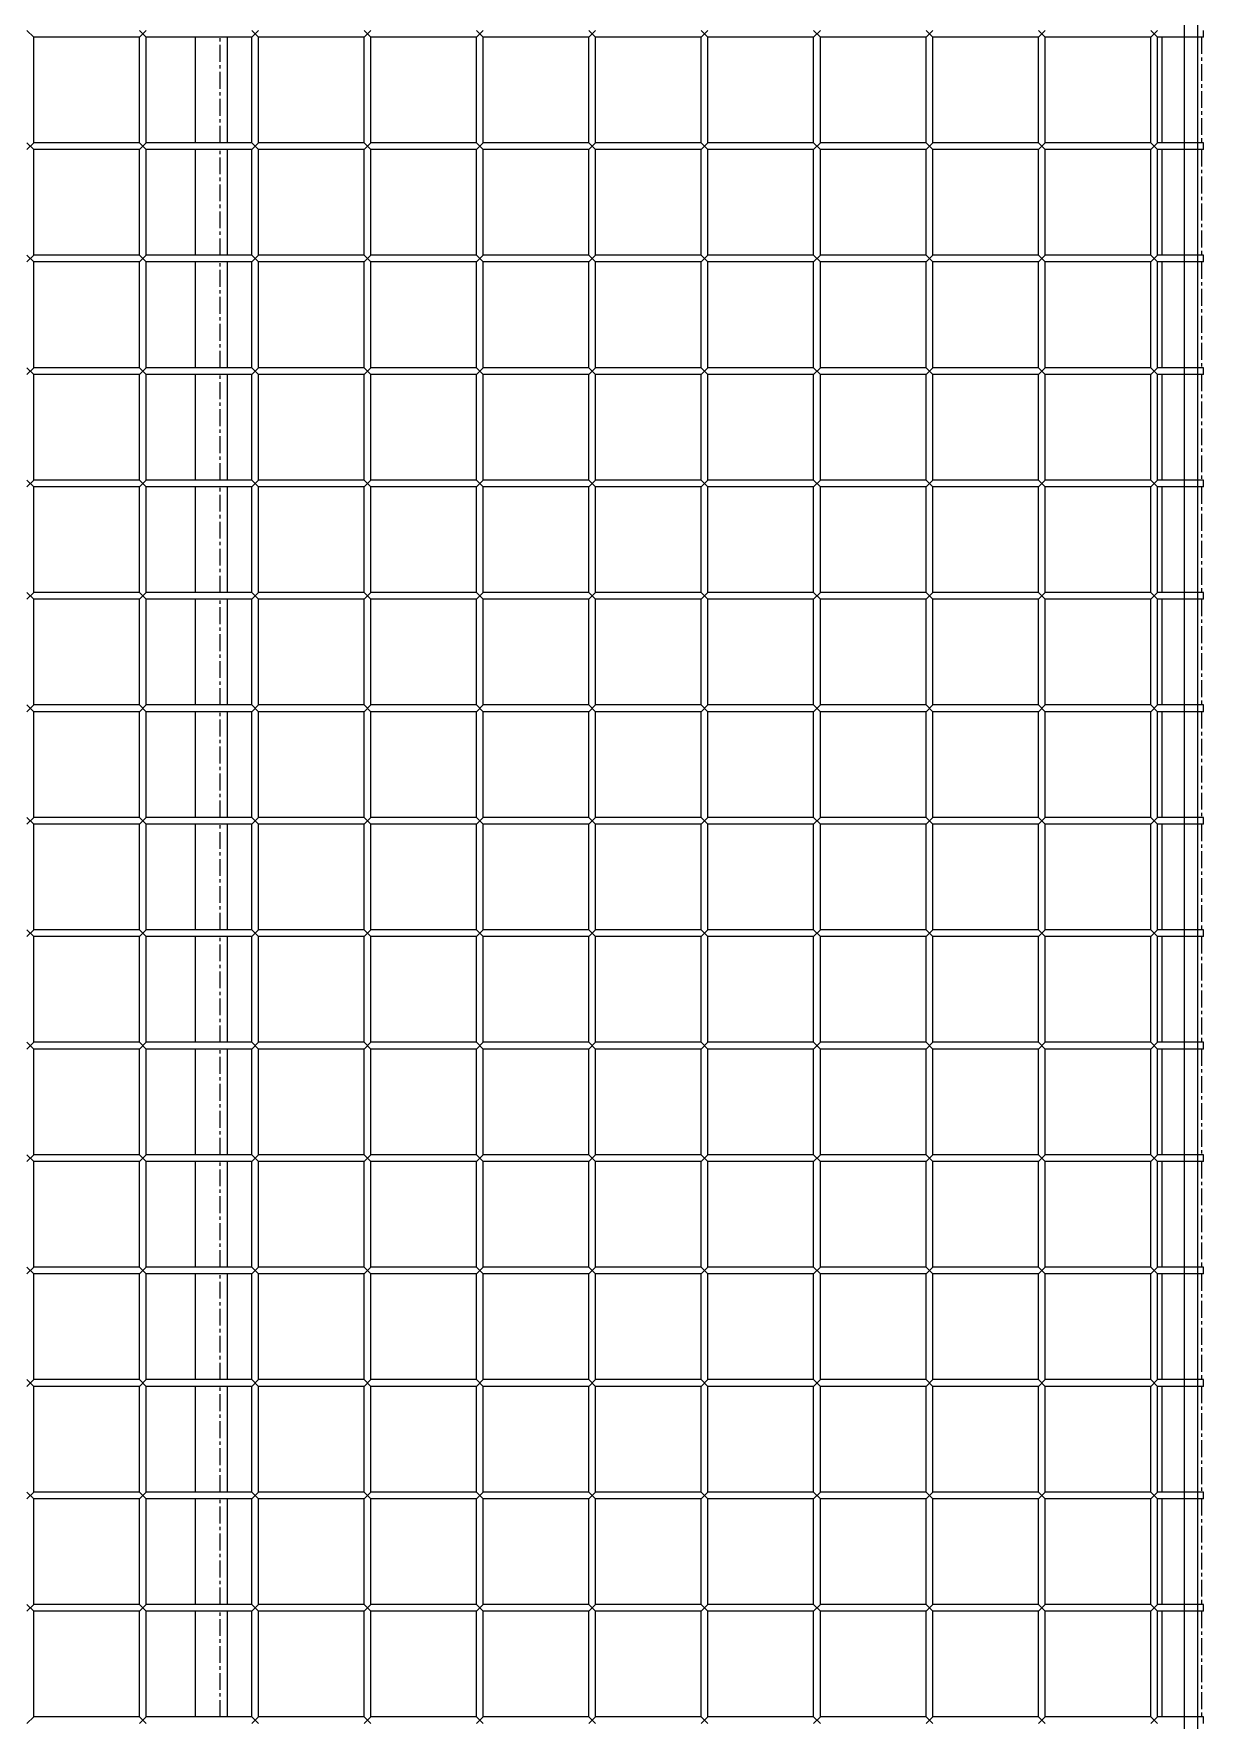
# Model space of a CAD drawing. Header units: millimetres. Extents: x -198529 to 244266, y -64 to 158464.
# Drawn here: x -167732 to -167211, y 94907 to 95657 of the extents above; entities that cross this region are included whole.
import ezdxf

# ---------------------------------------------------------------- set-up
doc = ezdxf.new("R2010")
doc.units = ezdxf.units.MM
doc.linetypes.add('CENTER', pattern=[12, 7.5, -1.5, 1.5, -1.5])
doc.layers.add('0-DCC', color=30, linetype='Continuous')
doc.layers.add('0-DCC-STRUC', color=180, linetype='Continuous')

# ---------------------------------------------------------------- blocks, each defined once
blk = doc.blocks.new('DCC2850x1800(右)')
at = {"color": 0, "linetype": 'Continuous'}
for p, q in [((62969, -73356.48), (62969, -73353.48)), ((62969, -73356.48), (62989.5, -73356.48)), ((62987.5, -73403.48), (62987.5, -73356.48)), ((62992.5, -73356.48), (62989.5, -73353.48)), ((62992.5, -73353.48), (62989.5, -73356.48)), ((62989.5, -73403.48), (62989.5, -73356.48)), ((62992.5, -73403.48), (62992.5, -73356.48)), ((62992.5, -73356.48), (63039.5, -73356.48)), ((63042.5, -73356.48), (63039.5, -73353.48)), ((63042.5, -73353.48), (63039.5, -73356.48)), ((63039.5, -73403.48), (63039.5, -73356.48)), ((63042.5, -73356.48), (63089.5, -73356.48)), ((63042.5, -73403.48), (63042.5, -73356.48)), ((63092.5, -73356.48), (63089.5, -73353.48)), ((63092.5, -73353.48), (63089.5, -73356.48)), ((63089.5, -73403.48), (63089.5, -73356.48)), ((63092.5, -73356.48), (63139.5, -73356.48)), ((63092.5, -73403.48), (63092.5, -73356.48)), ((63142.5, -73356.48), (63139.5, -73353.48)), ((63142.5, -73353.48), (63139.5, -73356.48)), ((63139.5, -73403.48), (63139.5, -73356.48)), ((63142.5, -73356.48), (63189.5, -73356.48)), ((63142.5, -73403.48), (63142.5, -73356.48)), ((63192.5, -73353.48), (63189.5, -73356.48)), ((63192.5, -73356.48), (63189.5, -73353.48)), ((63189.5, -73403.48), (63189.5, -73356.48)), ((63192.5, -73356.48), (63239.5, -73356.48)), ((63192.5, -73403.48), (63192.5, -73356.48)), ((63242.5, -73356.48), (63239.5, -73353.48)), ((63242.5, -73353.48), (63239.5, -73356.48)), ((63239.5, -73403.48), (63239.5, -73356.48)), ((63242.5, -73356.48), (63289.5, -73356.48)), ((63242.5, -73403.48), (63242.5, -73356.48)), ((63292.5, -73356.48), (63289.5, -73353.48)), ((63292.5, -73353.48), (63289.5, -73356.48)), ((63289.5, -73403.48), (63289.5, -73356.48)), ((63292.5, -73356.48), (63339.5, -73356.48)), ((63292.5, -73403.48), (63292.5, -73356.48)), ((63342.5, -73356.48), (63339.5, -73353.48)), ((63342.5, -73353.48), (63339.5, -73356.48)), ((63339.5, -73403.48), (63339.5, -73356.48)), ((63342.5, -73356.48), (63389.5, -73356.48)), ((63342.5, -73403.48), (63342.5, -73356.48)), ((63392.5, -73353.48), (63389.5, -73356.48)), ((63392.5, -73356.48), (63389.5, -73353.48)), ((63389.5, -73403.48), (63389.5, -73356.48)), ((63392.5, -73356.48), (63439.5, -73356.48)), ((63392.5, -73403.48), (63392.5, -73356.48)), ((63403.5, -73356.48), (63403.5, -73403.48)), ((63417.5, -73403.48), (63417.5, -73356.48)), ((63442.5, -73356.48), (63439.5, -73353.48)), ((63442.5, -73353.48), (63439.5, -73356.48)), ((63439.5, -73403.48), (63439.5, -73356.48)), ((63442.5, -73356.48), (63489.5, -73356.48)), ((63442.5, -73403.48), (63442.5, -73356.48)), ((63492.5, -73353.48), (63489.5, -73356.48)), ((63489.5, -73403.48), (63489.5, -73356.48)), ((62969, -73403.48), (62989.5, -73403.48)), ((62969, -73406.48), (62969, -73403.48)), ((62969, -73406.48), (62989.5, -73406.48)), ((62987.5, -73453.48), (62987.5, -73406.48)), ((62992.5, -73403.48), (62989.5, -73406.48)), ((62992.5, -73406.48), (62989.5, -73403.48)), ((62989.5, -73453.48), (62989.5, -73406.48)), ((62992.5, -73403.48), (63039.5, -73403.48)), ((62992.5, -73453.48), (62992.5, -73406.48)), ((62992.5, -73406.48), (63039.5, -73406.48)), ((63042.5, -73403.48), (63039.5, -73406.48)), ((63042.5, -73406.48), (63039.5, -73403.48)), ((63039.5, -73453.48), (63039.5, -73406.48)), ((63042.5, -73403.48), (63089.5, -73403.48)), ((63042.5, -73406.48), (63089.5, -73406.48)), ((63042.5, -73453.48), (63042.5, -73406.48)), ((63092.5, -73406.48), (63089.5, -73403.48)), ((63092.5, -73403.48), (63089.5, -73406.48)), ((63089.5, -73453.48), (63089.5, -73406.48)), ((63092.5, -73403.48), (63139.5, -73403.48)), ((63092.5, -73406.48), (63139.5, -73406.48)), ((63092.5, -73453.48), (63092.5, -73406.48)), ((63142.5, -73403.48), (63139.5, -73406.48)), ((63142.5, -73406.48), (63139.5, -73403.48)), ((63139.5, -73453.48), (63139.5, -73406.48)), ((63142.5, -73403.48), (63189.5, -73403.48)), ((63142.5, -73406.48), (63189.5, -73406.48)), ((63142.5, -73453.48), (63142.5, -73406.48)), ((63192.5, -73403.48), (63189.5, -73406.48)), ((63192.5, -73406.48), (63189.5, -73403.48)), ((63189.5, -73453.48), (63189.5, -73406.48)), ((63192.5, -73403.48), (63239.5, -73403.48)), ((63192.5, -73406.48), (63239.5, -73406.48)), ((63192.5, -73453.48), (63192.5, -73406.48)), ((63242.5, -73403.48), (63239.5, -73406.48)), ((63242.5, -73406.48), (63239.5, -73403.48)), ((63239.5, -73453.48), (63239.5, -73406.48)), ((63242.5, -73403.48), (63289.5, -73403.48)), ((63242.5, -73406.48), (63289.5, -73406.48)), ((63242.5, -73453.48), (63242.5, -73406.48)), ((63292.5, -73406.48), (63289.5, -73403.48)), ((63292.5, -73403.48), (63289.5, -73406.48)), ((63289.5, -73453.48), (63289.5, -73406.48)), ((63292.5, -73403.48), (63339.5, -73403.48)), ((63292.5, -73406.48), (63339.5, -73406.48)), ((63292.5, -73453.48), (63292.5, -73406.48)), ((63342.5, -73403.48), (63339.5, -73406.48)), ((63342.5, -73406.48), (63339.5, -73403.48)), ((63339.5, -73453.48), (63339.5, -73406.48)), ((63342.5, -73403.48), (63389.5, -73403.48)), ((63342.5, -73406.48), (63389.5, -73406.48)), ((63342.5, -73453.48), (63342.5, -73406.48)), ((63392.5, -73403.48), (63389.5, -73406.48)), ((63392.5, -73406.48), (63389.5, -73403.48)), ((63389.5, -73453.48), (63389.5, -73406.48)), ((63392.5, -73403.48), (63439.5, -73403.48)), ((63392.5, -73406.48), (63439.5, -73406.48)), ((63392.5, -73453.48), (63392.5, -73406.48)), ((63403.5, -73406.48), (63403.5, -73453.48)), ((63417.5, -73453.48), (63417.5, -73406.48)), ((63442.5, -73403.48), (63439.5, -73406.48)), ((63442.5, -73406.48), (63439.5, -73403.48)), ((63439.5, -73453.48), (63439.5, -73406.48)), ((63442.5, -73403.48), (63489.5, -73403.48)), ((63442.5, -73406.48), (63489.5, -73406.48)), ((63442.5, -73453.48), (63442.5, -73406.48)), ((63492.5, -73406.48), (63489.5, -73403.48)), ((63492.5, -73403.48), (63489.5, -73406.48)), ((63489.5, -73453.48), (63489.5, -73406.48)), ((62969, -73453.48), (62989.5, -73453.48)), ((62969, -73456.48), (62969, -73453.48)), ((62992.5, -73453.48), (62989.5, -73456.48)), ((62992.5, -73456.48), (62989.5, -73453.48)), ((62992.5, -73453.48), (63039.5, -73453.48)), ((63042.5, -73453.48), (63039.5, -73456.48)), ((63042.5, -73456.48), (63039.5, -73453.48)), ((63042.5, -73453.48), (63089.5, -73453.48)), ((63092.5, -73453.48), (63089.5, -73456.48)), ((63092.5, -73456.48), (63089.5, -73453.48)), ((63092.5, -73453.48), (63139.5, -73453.48)), ((63142.5, -73453.48), (63139.5, -73456.48)), ((63142.5, -73456.48), (63139.5, -73453.48)), ((63142.5, -73453.48), (63189.5, -73453.48)), ((63192.5, -73453.48), (63189.5, -73456.48)), ((63192.5, -73456.48), (63189.5, -73453.48)), ((63192.5, -73453.48), (63239.5, -73453.48)), ((63242.5, -73453.48), (63239.5, -73456.48)), ((63242.5, -73456.48), (63239.5, -73453.48)), ((63242.5, -73453.48), (63289.5, -73453.48)), ((63292.5, -73453.48), (63289.5, -73456.48)), ((63292.5, -73456.48), (63289.5, -73453.48)), ((63292.5, -73453.48), (63339.5, -73453.48)), ((63342.5, -73453.48), (63339.5, -73456.48)), ((63342.5, -73456.48), (63339.5, -73453.48)), ((63342.5, -73453.48), (63389.5, -73453.48)), ((63392.5, -73453.48), (63389.5, -73456.48)), ((63392.5, -73456.48), (63389.5, -73453.48)), ((63392.5, -73453.48), (63439.5, -73453.48)), ((63442.5, -73453.48), (63439.5, -73456.48)), ((63442.5, -73456.48), (63439.5, -73453.48)), ((63442.5, -73453.48), (63489.5, -73453.48)), ((63492.5, -73453.48), (63489.5, -73456.48)), ((63492.5, -73456.48), (63489.5, -73453.48)), ((62969, -73456.48), (62989.5, -73456.48)), ((62987.5, -73503.48), (62987.5, -73456.48)), ((62989.5, -73503.48), (62989.5, -73456.48)), ((62992.5, -73503.48), (62992.5, -73456.48)), ((62992.5, -73456.48), (63039.5, -73456.48)), ((63039.5, -73503.48), (63039.5, -73456.48)), ((63042.5, -73456.48), (63089.5, -73456.48)), ((63042.5, -73503.48), (63042.5, -73456.48)), ((63089.5, -73503.48), (63089.5, -73456.48)), ((63092.5, -73456.48), (63139.5, -73456.48)), ((63092.5, -73503.48), (63092.5, -73456.48)), ((63139.5, -73503.48), (63139.5, -73456.48)), ((63142.5, -73456.48), (63189.5, -73456.48)), ((63142.5, -73503.48), (63142.5, -73456.48)), ((63189.5, -73503.48), (63189.5, -73456.48)), ((63192.5, -73456.48), (63239.5, -73456.48)), ((63192.5, -73503.48), (63192.5, -73456.48)), ((63239.5, -73503.48), (63239.5, -73456.48)), ((63242.5, -73456.48), (63289.5, -73456.48)), ((63242.5, -73503.48), (63242.5, -73456.48)), ((63289.5, -73503.48), (63289.5, -73456.48)), ((63292.5, -73456.48), (63339.5, -73456.48)), ((63292.5, -73503.48), (63292.5, -73456.48)), ((63339.5, -73503.48), (63339.5, -73456.48)), ((63342.5, -73456.48), (63389.5, -73456.48)), ((63342.5, -73503.48), (63342.5, -73456.48)), ((63389.5, -73503.48), (63389.5, -73456.48)), ((63392.5, -73456.48), (63439.5, -73456.48)), ((63392.5, -73503.48), (63392.5, -73456.48)), ((63403.5, -73456.48), (63403.5, -73503.48)), ((63417.5, -73503.48), (63417.5, -73456.48)), ((63439.5, -73503.48), (63439.5, -73456.48)), ((63442.5, -73456.48), (63489.5, -73456.48)), ((63442.5, -73503.48), (63442.5, -73456.48)), ((63489.5, -73503.48), (63489.5, -73456.48)), ((62969, -73503.48), (62989.5, -73503.48)), ((62969, -73506.48), (62969, -73503.48)), ((62969, -73506.48), (62989.5, -73506.48)), ((62987.5, -73553.48), (62987.5, -73506.48)), ((62992.5, -73503.48), (62989.5, -73506.48)), ((62992.5, -73506.48), (62989.5, -73503.48)), ((62989.5, -73553.48), (62989.5, -73506.48)), ((62992.5, -73503.48), (63039.5, -73503.48)), ((62992.5, -73553.48), (62992.5, -73506.48)), ((62992.5, -73506.48), (63039.5, -73506.48)), ((63042.5, -73503.48), (63039.5, -73506.48)), ((63042.5, -73506.48), (63039.5, -73503.48)), ((63039.5, -73553.48), (63039.5, -73506.48)), ((63042.5, -73503.48), (63089.5, -73503.48)), ((63042.5, -73506.48), (63089.5, -73506.48)), ((63042.5, -73553.48), (63042.5, -73506.48)), ((63092.5, -73503.48), (63089.5, -73506.48)), ((63092.5, -73506.48), (63089.5, -73503.48)), ((63089.5, -73553.48), (63089.5, -73506.48)), ((63092.5, -73503.48), (63139.5, -73503.48)), ((63092.5, -73506.48), (63139.5, -73506.48)), ((63092.5, -73553.48), (63092.5, -73506.48)), ((63142.5, -73503.48), (63139.5, -73506.48)), ((63142.5, -73506.48), (63139.5, -73503.48)), ((63139.5, -73553.48), (63139.5, -73506.48)), ((63142.5, -73503.48), (63189.5, -73503.48)), ((63142.5, -73506.48), (63189.5, -73506.48)), ((63142.5, -73553.48), (63142.5, -73506.48)), ((63192.5, -73503.48), (63189.5, -73506.48)), ((63192.5, -73506.48), (63189.5, -73503.48)), ((63189.5, -73553.48), (63189.5, -73506.48)), ((63192.5, -73503.48), (63239.5, -73503.48)), ((63192.5, -73506.48), (63239.5, -73506.48)), ((63192.5, -73553.48), (63192.5, -73506.48)), ((63242.5, -73503.48), (63239.5, -73506.48)), ((63242.5, -73506.48), (63239.5, -73503.48)), ((63239.5, -73553.48), (63239.5, -73506.48)), ((63242.5, -73503.48), (63289.5, -73503.48)), ((63242.5, -73506.48), (63289.5, -73506.48)), ((63242.5, -73553.48), (63242.5, -73506.48)), ((63292.5, -73503.48), (63289.5, -73506.48)), ((63292.5, -73506.48), (63289.5, -73503.48)), ((63289.5, -73553.48), (63289.5, -73506.48)), ((63292.5, -73503.48), (63339.5, -73503.48)), ((63292.5, -73506.48), (63339.5, -73506.48)), ((63292.5, -73553.48), (63292.5, -73506.48)), ((63342.5, -73503.48), (63339.5, -73506.48)), ((63342.5, -73506.48), (63339.5, -73503.48)), ((63339.5, -73553.48), (63339.5, -73506.48)), ((63342.5, -73503.48), (63389.5, -73503.48)), ((63342.5, -73506.48), (63389.5, -73506.48)), ((63342.5, -73553.48), (63342.5, -73506.48)), ((63392.5, -73503.48), (63389.5, -73506.48)), ((63392.5, -73506.48), (63389.5, -73503.48)), ((63389.5, -73553.48), (63389.5, -73506.48)), ((63392.5, -73503.48), (63439.5, -73503.48)), ((63392.5, -73506.48), (63439.5, -73506.48)), ((63392.5, -73553.48), (63392.5, -73506.48)), ((63403.5, -73506.48), (63403.5, -73553.48)), ((63417.5, -73553.48), (63417.5, -73506.48)), ((63442.5, -73503.48), (63439.5, -73506.48)), ((63442.5, -73506.48), (63439.5, -73503.48)), ((63439.5, -73553.48), (63439.5, -73506.48)), ((63442.5, -73503.48), (63489.5, -73503.48)), ((63442.5, -73506.48), (63489.5, -73506.48)), ((63442.5, -73553.48), (63442.5, -73506.48)), ((63492.5, -73503.48), (63489.5, -73506.48)), ((63492.5, -73506.48), (63489.5, -73503.48)), ((63489.5, -73553.48), (63489.5, -73506.48)), ((62969, -73553.48), (62989.5, -73553.48)), ((62969, -73556.48), (62969, -73553.48)), ((62969, -73556.48), (62989.5, -73556.48)), ((62987.5, -73603.48), (62987.5, -73556.48)), ((62992.5, -73553.48), (62989.5, -73556.48)), ((62992.5, -73556.48), (62989.5, -73553.48)), ((62989.5, -73603.48), (62989.5, -73556.48)), ((62992.5, -73553.48), (63039.5, -73553.48)), ((62992.5, -73603.48), (62992.5, -73556.48)), ((62992.5, -73556.48), (63039.5, -73556.48)), ((63042.5, -73553.48), (63039.5, -73556.48)), ((63042.5, -73556.48), (63039.5, -73553.48)), ((63039.5, -73603.48), (63039.5, -73556.48)), ((63042.5, -73553.48), (63089.5, -73553.48)), ((63042.5, -73556.48), (63089.5, -73556.48)), ((63042.5, -73603.48), (63042.5, -73556.48)), ((63092.5, -73553.48), (63089.5, -73556.48)), ((63092.5, -73556.48), (63089.5, -73553.48)), ((63089.5, -73603.48), (63089.5, -73556.48)), ((63092.5, -73553.48), (63139.5, -73553.48)), ((63092.5, -73556.48), (63139.5, -73556.48)), ((63092.5, -73603.48), (63092.5, -73556.48)), ((63142.5, -73553.48), (63139.5, -73556.48)), ((63142.5, -73556.48), (63139.5, -73553.48)), ((63139.5, -73603.48), (63139.5, -73556.48)), ((63142.5, -73553.48), (63189.5, -73553.48)), ((63142.5, -73556.48), (63189.5, -73556.48)), ((63142.5, -73603.48), (63142.5, -73556.48)), ((63192.5, -73553.48), (63189.5, -73556.48)), ((63192.5, -73556.48), (63189.5, -73553.48)), ((63189.5, -73603.48), (63189.5, -73556.48)), ((63192.5, -73553.48), (63239.5, -73553.48)), ((63192.5, -73556.48), (63239.5, -73556.48)), ((63192.5, -73603.48), (63192.5, -73556.48)), ((63242.5, -73553.48), (63239.5, -73556.48)), ((63242.5, -73556.48), (63239.5, -73553.48)), ((63239.5, -73603.48), (63239.5, -73556.48)), ((63242.5, -73553.48), (63289.5, -73553.48)), ((63242.5, -73556.48), (63289.5, -73556.48)), ((63242.5, -73603.48), (63242.5, -73556.48)), ((63292.5, -73553.48), (63289.5, -73556.48)), ((63292.5, -73556.48), (63289.5, -73553.48)), ((63289.5, -73603.48), (63289.5, -73556.48)), ((63292.5, -73553.48), (63339.5, -73553.48)), ((63292.5, -73556.48), (63339.5, -73556.48)), ((63292.5, -73603.48), (63292.5, -73556.48)), ((63342.5, -73553.48), (63339.5, -73556.48)), ((63342.5, -73556.48), (63339.5, -73553.48)), ((63339.5, -73603.48), (63339.5, -73556.48)), ((63342.5, -73553.48), (63389.5, -73553.48)), ((63342.5, -73556.48), (63389.5, -73556.48)), ((63342.5, -73603.48), (63342.5, -73556.48)), ((63392.5, -73553.48), (63389.5, -73556.48)), ((63392.5, -73556.48), (63389.5, -73553.48)), ((63389.5, -73603.48), (63389.5, -73556.48)), ((63392.5, -73553.48), (63439.5, -73553.48)), ((63392.5, -73556.48), (63439.5, -73556.48)), ((63392.5, -73603.48), (63392.5, -73556.48)), ((63403.5, -73556.48), (63403.5, -73603.48)), ((63417.5, -73603.48), (63417.5, -73556.48)), ((63442.5, -73553.48), (63439.5, -73556.48)), ((63442.5, -73556.48), (63439.5, -73553.48)), ((63439.5, -73603.48), (63439.5, -73556.48)), ((63442.5, -73553.48), (63489.5, -73553.48)), ((63442.5, -73556.48), (63489.5, -73556.48)), ((63442.5, -73603.48), (63442.5, -73556.48)), ((63492.5, -73553.48), (63489.5, -73556.48)), ((63492.5, -73556.48), (63489.5, -73553.48)), ((63489.5, -73603.48), (63489.5, -73556.48)), ((62969, -73603.48), (62989.5, -73603.48)), ((62969, -73606.48), (62969, -73603.48)), ((62992.5, -73603.48), (62989.5, -73606.48)), ((62992.5, -73606.48), (62989.5, -73603.48)), ((62992.5, -73603.48), (63039.5, -73603.48)), ((63042.5, -73603.48), (63039.5, -73606.48)), ((63042.5, -73606.48), (63039.5, -73603.48)), ((63042.5, -73603.48), (63089.5, -73603.48)), ((63092.5, -73603.48), (63089.5, -73606.48)), ((63092.5, -73606.48), (63089.5, -73603.48)), ((63092.5, -73603.48), (63139.5, -73603.48)), ((63142.5, -73603.48), (63139.5, -73606.48)), ((63142.5, -73606.48), (63139.5, -73603.48)), ((63142.5, -73603.48), (63189.5, -73603.48)), ((63192.5, -73603.48), (63189.5, -73606.48)), ((63192.5, -73606.48), (63189.5, -73603.48)), ((63192.5, -73603.48), (63239.5, -73603.48)), ((63242.5, -73603.48), (63239.5, -73606.48)), ((63242.5, -73606.48), (63239.5, -73603.48)), ((63242.5, -73603.48), (63289.5, -73603.48)), ((63292.5, -73603.48), (63289.5, -73606.48)), ((63292.5, -73606.48), (63289.5, -73603.48)), ((63292.5, -73603.48), (63339.5, -73603.48)), ((63342.5, -73603.48), (63339.5, -73606.48)), ((63342.5, -73606.48), (63339.5, -73603.48)), ((63342.5, -73603.48), (63389.5, -73603.48)), ((63392.5, -73603.48), (63389.5, -73606.48)), ((63392.5, -73606.48), (63389.5, -73603.48)), ((63392.5, -73603.48), (63439.5, -73603.48)), ((63442.5, -73603.48), (63439.5, -73606.48)), ((63442.5, -73606.48), (63439.5, -73603.48)), ((63442.5, -73603.48), (63489.5, -73603.48)), ((63492.5, -73603.48), (63489.5, -73606.48)), ((63492.5, -73606.48), (63489.5, -73603.48)), ((62969, -73606.48), (62989.5, -73606.48)), ((62987.5, -73653.48), (62987.5, -73606.48)), ((62989.5, -73653.48), (62989.5, -73606.48)), ((62992.5, -73653.48), (62992.5, -73606.48)), ((62992.5, -73606.48), (63039.5, -73606.48)), ((63039.5, -73653.48), (63039.5, -73606.48)), ((63042.5, -73606.48), (63089.5, -73606.48)), ((63042.5, -73653.48), (63042.5, -73606.48)), ((63089.5, -73653.48), (63089.5, -73606.48)), ((63092.5, -73606.48), (63139.5, -73606.48)), ((63092.5, -73653.48), (63092.5, -73606.48)), ((63139.5, -73653.48), (63139.5, -73606.48)), ((63142.5, -73606.48), (63189.5, -73606.48)), ((63142.5, -73653.48), (63142.5, -73606.48)), ((63189.5, -73653.48), (63189.5, -73606.48)), ((63192.5, -73606.48), (63239.5, -73606.48)), ((63192.5, -73653.48), (63192.5, -73606.48)), ((63239.5, -73653.48), (63239.5, -73606.48)), ((63242.5, -73606.48), (63289.5, -73606.48)), ((63242.5, -73653.48), (63242.5, -73606.48)), ((63289.5, -73653.48), (63289.5, -73606.48)), ((63292.5, -73606.48), (63339.5, -73606.48)), ((63292.5, -73653.48), (63292.5, -73606.48)), ((63339.5, -73653.48), (63339.5, -73606.48)), ((63342.5, -73606.48), (63389.5, -73606.48)), ((63342.5, -73653.48), (63342.5, -73606.48)), ((63389.5, -73653.48), (63389.5, -73606.48)), ((63392.5, -73606.48), (63439.5, -73606.48)), ((63392.5, -73653.48), (63392.5, -73606.48)), ((63403.5, -73606.48), (63403.5, -73653.48)), ((63417.5, -73653.48), (63417.5, -73606.48)), ((63439.5, -73653.48), (63439.5, -73606.48)), ((63442.5, -73606.48), (63489.5, -73606.48)), ((63442.5, -73653.48), (63442.5, -73606.48)), ((63489.5, -73653.48), (63489.5, -73606.48)), ((62969, -73653.48), (62989.5, -73653.48)), ((62969, -73656.48), (62969, -73653.48)), ((62969, -73656.48), (62989.5, -73656.48)), ((62987.5, -73703.48), (62987.5, -73656.48)), ((62992.5, -73653.48), (62989.5, -73656.48)), ((62992.5, -73656.48), (62989.5, -73653.48)), ((62989.5, -73703.48), (62989.5, -73656.48)), ((62992.5, -73653.48), (63039.5, -73653.48)), ((62992.5, -73703.48), (62992.5, -73656.48)), ((62992.5, -73656.48), (63039.5, -73656.48)), ((63042.5, -73653.48), (63039.5, -73656.48)), ((63042.5, -73656.48), (63039.5, -73653.48)), ((63039.5, -73703.48), (63039.5, -73656.48)), ((63042.5, -73653.48), (63089.5, -73653.48)), ((63042.5, -73656.48), (63089.5, -73656.48)), ((63042.5, -73703.48), (63042.5, -73656.48)), ((63092.5, -73653.48), (63089.5, -73656.48)), ((63092.5, -73656.48), (63089.5, -73653.48)), ((63089.5, -73703.48), (63089.5, -73656.48)), ((63092.5, -73653.48), (63139.5, -73653.48)), ((63092.5, -73656.48), (63139.5, -73656.48)), ((63092.5, -73703.48), (63092.5, -73656.48)), ((63142.5, -73653.48), (63139.5, -73656.48)), ((63142.5, -73656.48), (63139.5, -73653.48)), ((63139.5, -73703.48), (63139.5, -73656.48)), ((63142.5, -73653.48), (63189.5, -73653.48)), ((63142.5, -73656.48), (63189.5, -73656.48)), ((63142.5, -73703.48), (63142.5, -73656.48)), ((63192.5, -73653.48), (63189.5, -73656.48)), ((63192.5, -73656.48), (63189.5, -73653.48)), ((63189.5, -73703.48), (63189.5, -73656.48)), ((63192.5, -73653.48), (63239.5, -73653.48)), ((63192.5, -73656.48), (63239.5, -73656.48)), ((63192.5, -73703.48), (63192.5, -73656.48)), ((63242.5, -73653.48), (63239.5, -73656.48)), ((63242.5, -73656.48), (63239.5, -73653.48)), ((63239.5, -73703.48), (63239.5, -73656.48)), ((63242.5, -73653.48), (63289.5, -73653.48)), ((63242.5, -73656.48), (63289.5, -73656.48)), ((63242.5, -73703.48), (63242.5, -73656.48)), ((63292.5, -73653.48), (63289.5, -73656.48)), ((63292.5, -73656.48), (63289.5, -73653.48)), ((63289.5, -73703.48), (63289.5, -73656.48)), ((63292.5, -73653.48), (63339.5, -73653.48)), ((63292.5, -73656.48), (63339.5, -73656.48)), ((63292.5, -73703.48), (63292.5, -73656.48)), ((63342.5, -73653.48), (63339.5, -73656.48)), ((63342.5, -73656.48), (63339.5, -73653.48)), ((63339.5, -73703.48), (63339.5, -73656.48)), ((63342.5, -73653.48), (63389.5, -73653.48)), ((63342.5, -73656.48), (63389.5, -73656.48)), ((63342.5, -73703.48), (63342.5, -73656.48)), ((63392.5, -73653.48), (63389.5, -73656.48)), ((63392.5, -73656.48), (63389.5, -73653.48)), ((63389.5, -73703.48), (63389.5, -73656.48)), ((63392.5, -73653.48), (63439.5, -73653.48)), ((63392.5, -73656.48), (63439.5, -73656.48)), ((63392.5, -73703.48), (63392.5, -73656.48)), ((63403.5, -73656.48), (63403.5, -73703.48)), ((63417.5, -73703.48), (63417.5, -73656.48)), ((63442.5, -73653.48), (63439.5, -73656.48)), ((63442.5, -73656.48), (63439.5, -73653.48)), ((63439.5, -73703.48), (63439.5, -73656.48)), ((63442.5, -73653.48), (63489.5, -73653.48)), ((63442.5, -73656.48), (63489.5, -73656.48)), ((63442.5, -73703.48), (63442.5, -73656.48)), ((63492.5, -73653.48), (63489.5, -73656.48)), ((63492.5, -73656.48), (63489.5, -73653.48)), ((63489.5, -73703.48), (63489.5, -73656.48)), ((62969, -73703.48), (62989.5, -73703.48)), ((62969, -73706.48), (62969, -73703.48)), ((62969, -73706.48), (62989.5, -73706.48)), ((62987.5, -73753.48), (62987.5, -73706.48)), ((62992.5, -73703.48), (62989.5, -73706.48)), ((62992.5, -73706.48), (62989.5, -73703.48)), ((62989.5, -73753.48), (62989.5, -73706.48)), ((62992.5, -73703.48), (63039.5, -73703.48)), ((62992.5, -73753.48), (62992.5, -73706.48)), ((62992.5, -73706.48), (63039.5, -73706.48)), ((63042.5, -73703.48), (63039.5, -73706.48)), ((63042.5, -73706.48), (63039.5, -73703.48)), ((63039.5, -73753.48), (63039.5, -73706.48)), ((63042.5, -73703.48), (63089.5, -73703.48)), ((63042.5, -73706.48), (63089.5, -73706.48)), ((63042.5, -73753.48), (63042.5, -73706.48)), ((63092.5, -73703.48), (63089.5, -73706.48)), ((63092.5, -73706.48), (63089.5, -73703.48)), ((63089.5, -73753.48), (63089.5, -73706.48)), ((63092.5, -73703.48), (63139.5, -73703.48)), ((63092.5, -73706.48), (63139.5, -73706.48)), ((63092.5, -73753.48), (63092.5, -73706.48)), ((63142.5, -73703.48), (63139.5, -73706.48)), ((63142.5, -73706.48), (63139.5, -73703.48)), ((63139.5, -73753.48), (63139.5, -73706.48)), ((63142.5, -73703.48), (63189.5, -73703.48)), ((63142.5, -73706.48), (63189.5, -73706.48)), ((63142.5, -73753.48), (63142.5, -73706.48)), ((63192.5, -73703.48), (63189.5, -73706.48)), ((63192.5, -73706.48), (63189.5, -73703.48)), ((63189.5, -73753.48), (63189.5, -73706.48)), ((63192.5, -73703.48), (63239.5, -73703.48)), ((63192.5, -73706.48), (63239.5, -73706.48)), ((63192.5, -73753.48), (63192.5, -73706.48)), ((63242.5, -73703.48), (63239.5, -73706.48)), ((63242.5, -73706.48), (63239.5, -73703.48)), ((63239.5, -73753.48), (63239.5, -73706.48)), ((63242.5, -73703.48), (63289.5, -73703.48)), ((63242.5, -73706.48), (63289.5, -73706.48)), ((63242.5, -73753.48), (63242.5, -73706.48)), ((63292.5, -73703.48), (63289.5, -73706.48)), ((63292.5, -73706.48), (63289.5, -73703.48)), ((63289.5, -73753.48), (63289.5, -73706.48)), ((63292.5, -73703.48), (63339.5, -73703.48)), ((63292.5, -73706.48), (63339.5, -73706.48)), ((63292.5, -73753.48), (63292.5, -73706.48)), ((63342.5, -73703.48), (63339.5, -73706.48)), ((63342.5, -73706.48), (63339.5, -73703.48)), ((63339.5, -73753.48), (63339.5, -73706.48)), ((63342.5, -73703.48), (63389.5, -73703.48)), ((63342.5, -73706.48), (63389.5, -73706.48)), ((63342.5, -73753.48), (63342.5, -73706.48)), ((63392.5, -73703.48), (63389.5, -73706.48)), ((63392.5, -73706.48), (63389.5, -73703.48)), ((63389.5, -73753.48), (63389.5, -73706.48)), ((63392.5, -73703.48), (63439.5, -73703.48)), ((63392.5, -73706.48), (63439.5, -73706.48)), ((63392.5, -73753.48), (63392.5, -73706.48)), ((63403.5, -73706.48), (63403.5, -73753.48)), ((63417.5, -73753.48), (63417.5, -73706.48)), ((63442.5, -73703.48), (63439.5, -73706.48)), ((63442.5, -73706.48), (63439.5, -73703.48)), ((63439.5, -73753.48), (63439.5, -73706.48)), ((63442.5, -73703.48), (63489.5, -73703.48)), ((63442.5, -73706.48), (63489.5, -73706.48)), ((63442.5, -73753.48), (63442.5, -73706.48)), ((63492.5, -73703.48), (63489.5, -73706.48)), ((63492.5, -73706.48), (63489.5, -73703.48)), ((63489.5, -73753.48), (63489.5, -73706.48)), ((62969, -73753.48), (62989.5, -73753.48)), ((62969, -73756.48), (62969, -73753.48)), ((62992.5, -73753.48), (62989.5, -73756.48)), ((62992.5, -73756.48), (62989.5, -73753.48)), ((62992.5, -73753.48), (63039.5, -73753.48)), ((63042.5, -73753.48), (63039.5, -73756.48)), ((63042.5, -73756.48), (63039.5, -73753.48)), ((63042.5, -73753.48), (63089.5, -73753.48)), ((63092.5, -73753.48), (63089.5, -73756.48)), ((63092.5, -73756.48), (63089.5, -73753.48)), ((63092.5, -73753.48), (63139.5, -73753.48)), ((63142.5, -73753.48), (63139.5, -73756.48)), ((63142.5, -73756.48), (63139.5, -73753.48)), ((63142.5, -73753.48), (63189.5, -73753.48)), ((63192.5, -73753.48), (63189.5, -73756.48)), ((63192.5, -73756.48), (63189.5, -73753.48)), ((63192.5, -73753.48), (63239.5, -73753.48)), ((63242.5, -73753.48), (63239.5, -73756.48)), ((63242.5, -73756.48), (63239.5, -73753.48)), ((63242.5, -73753.48), (63289.5, -73753.48)), ((63292.5, -73753.48), (63289.5, -73756.48)), ((63292.5, -73756.48), (63289.5, -73753.48)), ((63292.5, -73753.48), (63339.5, -73753.48)), ((63342.5, -73753.48), (63339.5, -73756.48)), ((63342.5, -73756.48), (63339.5, -73753.48)), ((63342.5, -73753.48), (63389.5, -73753.48)), ((63392.5, -73753.48), (63389.5, -73756.48)), ((63392.5, -73756.48), (63389.5, -73753.48)), ((63392.5, -73753.48), (63439.5, -73753.48)), ((63442.5, -73753.48), (63439.5, -73756.48)), ((63442.5, -73756.48), (63439.5, -73753.48)), ((63442.5, -73753.48), (63489.5, -73753.48)), ((63492.5, -73753.48), (63489.5, -73756.48)), ((63492.5, -73756.48), (63489.5, -73753.48)), ((62969, -73756.48), (62989.5, -73756.48)), ((62987.5, -73803.48), (62987.5, -73756.48)), ((62989.5, -73803.48), (62989.5, -73756.48)), ((62992.5, -73803.48), (62992.5, -73756.48)), ((62992.5, -73756.48), (63039.5, -73756.48)), ((63039.5, -73803.48), (63039.5, -73756.48)), ((63042.5, -73756.48), (63089.5, -73756.48)), ((63042.5, -73803.48), (63042.5, -73756.48)), ((63089.5, -73803.48), (63089.5, -73756.48)), ((63092.5, -73756.48), (63139.5, -73756.48)), ((63092.5, -73803.48), (63092.5, -73756.48)), ((63139.5, -73803.48), (63139.5, -73756.48)), ((63142.5, -73756.48), (63189.5, -73756.48)), ((63142.5, -73803.48), (63142.5, -73756.48)), ((63189.5, -73803.48), (63189.5, -73756.48)), ((63192.5, -73756.48), (63239.5, -73756.48)), ((63192.5, -73803.48), (63192.5, -73756.48)), ((63239.5, -73803.48), (63239.5, -73756.48)), ((63242.5, -73756.48), (63289.5, -73756.48)), ((63242.5, -73803.48), (63242.5, -73756.48)), ((63289.5, -73803.48), (63289.5, -73756.48)), ((63292.5, -73756.48), (63339.5, -73756.48)), ((63292.5, -73803.48), (63292.5, -73756.48)), ((63339.5, -73803.48), (63339.5, -73756.48)), ((63342.5, -73756.48), (63389.5, -73756.48)), ((63342.5, -73803.48), (63342.5, -73756.48)), ((63389.5, -73803.48), (63389.5, -73756.48)), ((63392.5, -73756.48), (63439.5, -73756.48)), ((63392.5, -73803.48), (63392.5, -73756.48)), ((63403.5, -73756.48), (63403.5, -73803.48)), ((63417.5, -73803.48), (63417.5, -73756.48)), ((63439.5, -73803.48), (63439.5, -73756.48)), ((63442.5, -73756.48), (63489.5, -73756.48)), ((63442.5, -73803.48), (63442.5, -73756.48)), ((63489.5, -73803.48), (63489.5, -73756.48)), ((62969, -73803.48), (62989.5, -73803.48)), ((62969, -73806.48), (62969, -73803.48)), ((62969, -73806.48), (62989.5, -73806.48)), ((62987.5, -73853.48), (62987.5, -73806.48)), ((62992.5, -73803.48), (62989.5, -73806.48)), ((62992.5, -73806.48), (62989.5, -73803.48)), ((62989.5, -73853.48), (62989.5, -73806.48)), ((62992.5, -73803.48), (63039.5, -73803.48)), ((62992.5, -73853.48), (62992.5, -73806.48)), ((62992.5, -73806.48), (63039.5, -73806.48)), ((63042.5, -73803.48), (63039.5, -73806.48)), ((63042.5, -73806.48), (63039.5, -73803.48)), ((63039.5, -73853.48), (63039.5, -73806.48)), ((63042.5, -73803.48), (63089.5, -73803.48)), ((63042.5, -73806.48), (63089.5, -73806.48)), ((63042.5, -73853.48), (63042.5, -73806.48)), ((63092.5, -73803.48), (63089.5, -73806.48)), ((63092.5, -73806.48), (63089.5, -73803.48)), ((63089.5, -73853.48), (63089.5, -73806.48)), ((63092.5, -73803.48), (63139.5, -73803.48)), ((63092.5, -73806.48), (63139.5, -73806.48)), ((63092.5, -73853.48), (63092.5, -73806.48)), ((63142.5, -73803.48), (63139.5, -73806.48)), ((63142.5, -73806.48), (63139.5, -73803.48)), ((63139.5, -73853.48), (63139.5, -73806.48)), ((63142.5, -73803.48), (63189.5, -73803.48)), ((63142.5, -73806.48), (63189.5, -73806.48)), ((63142.5, -73853.48), (63142.5, -73806.48)), ((63192.5, -73803.48), (63189.5, -73806.48)), ((63192.5, -73806.48), (63189.5, -73803.48)), ((63189.5, -73853.48), (63189.5, -73806.48)), ((63192.5, -73803.48), (63239.5, -73803.48)), ((63192.5, -73806.48), (63239.5, -73806.48)), ((63192.5, -73853.48), (63192.5, -73806.48)), ((63242.5, -73803.48), (63239.5, -73806.48)), ((63242.5, -73806.48), (63239.5, -73803.48)), ((63239.5, -73853.48), (63239.5, -73806.48)), ((63242.5, -73803.48), (63289.5, -73803.48)), ((63242.5, -73806.48), (63289.5, -73806.48)), ((63242.5, -73853.48), (63242.5, -73806.48)), ((63292.5, -73803.48), (63289.5, -73806.48)), ((63292.5, -73806.48), (63289.5, -73803.48)), ((63289.5, -73853.48), (63289.5, -73806.48)), ((63292.5, -73803.48), (63339.5, -73803.48)), ((63292.5, -73806.48), (63339.5, -73806.48)), ((63292.5, -73853.48), (63292.5, -73806.48)), ((63342.5, -73803.48), (63339.5, -73806.48)), ((63342.5, -73806.48), (63339.5, -73803.48)), ((63339.5, -73853.48), (63339.5, -73806.48)), ((63342.5, -73803.48), (63389.5, -73803.48)), ((63342.5, -73806.48), (63389.5, -73806.48)), ((63342.5, -73853.48), (63342.5, -73806.48)), ((63392.5, -73803.48), (63389.5, -73806.48)), ((63392.5, -73806.48), (63389.5, -73803.48)), ((63389.5, -73853.48), (63389.5, -73806.48)), ((63392.5, -73803.48), (63439.5, -73803.48)), ((63392.5, -73806.48), (63439.5, -73806.48)), ((63392.5, -73853.48), (63392.5, -73806.48)), ((63403.5, -73806.48), (63403.5, -73853.48)), ((63417.5, -73853.48), (63417.5, -73806.48)), ((63442.5, -73803.48), (63439.5, -73806.48)), ((63442.5, -73806.48), (63439.5, -73803.48)), ((63439.5, -73853.48), (63439.5, -73806.48)), ((63442.5, -73803.48), (63489.5, -73803.48)), ((63442.5, -73806.48), (63489.5, -73806.48)), ((63442.5, -73853.48), (63442.5, -73806.48)), ((63492.5, -73803.48), (63489.5, -73806.48)), ((63492.5, -73806.48), (63489.5, -73803.48)), ((63489.5, -73853.48), (63489.5, -73806.48)), ((62969, -73853.48), (62989.5, -73853.48)), ((62969, -73856.48), (62969, -73853.48)), ((62969, -73856.48), (62989.5, -73856.48)), ((62987.5, -73903.48), (62987.5, -73856.48)), ((62992.5, -73853.48), (62989.5, -73856.48)), ((62992.5, -73856.48), (62989.5, -73853.48)), ((62989.5, -73903.48), (62989.5, -73856.48)), ((62992.5, -73853.48), (63039.5, -73853.48)), ((62992.5, -73903.48), (62992.5, -73856.48)), ((62992.5, -73856.48), (63039.5, -73856.48)), ((63042.5, -73853.48), (63039.5, -73856.48)), ((63042.5, -73856.48), (63039.5, -73853.48)), ((63039.5, -73903.48), (63039.5, -73856.48)), ((63042.5, -73853.48), (63089.5, -73853.48)), ((63042.5, -73856.48), (63089.5, -73856.48)), ((63042.5, -73903.48), (63042.5, -73856.48)), ((63092.5, -73853.48), (63089.5, -73856.48)), ((63092.5, -73856.48), (63089.5, -73853.48)), ((63089.5, -73903.48), (63089.5, -73856.48)), ((63092.5, -73853.48), (63139.5, -73853.48)), ((63092.5, -73856.48), (63139.5, -73856.48)), ((63092.5, -73903.48), (63092.5, -73856.48)), ((63142.5, -73853.48), (63139.5, -73856.48)), ((63142.5, -73856.48), (63139.5, -73853.48)), ((63139.5, -73903.48), (63139.5, -73856.48)), ((63142.5, -73853.48), (63189.5, -73853.48)), ((63142.5, -73856.48), (63189.5, -73856.48)), ((63142.5, -73903.48), (63142.5, -73856.48)), ((63192.5, -73853.48), (63189.5, -73856.48)), ((63192.5, -73856.48), (63189.5, -73853.48)), ((63189.5, -73903.48), (63189.5, -73856.48)), ((63192.5, -73853.48), (63239.5, -73853.48)), ((63192.5, -73856.48), (63239.5, -73856.48)), ((63192.5, -73903.48), (63192.5, -73856.48)), ((63242.5, -73853.48), (63239.5, -73856.48)), ((63242.5, -73856.48), (63239.5, -73853.48)), ((63239.5, -73903.48), (63239.5, -73856.48)), ((63242.5, -73853.48), (63289.5, -73853.48)), ((63242.5, -73856.48), (63289.5, -73856.48)), ((63242.5, -73903.48), (63242.5, -73856.48)), ((63292.5, -73853.48), (63289.5, -73856.48)), ((63292.5, -73856.48), (63289.5, -73853.48)), ((63289.5, -73903.48), (63289.5, -73856.48)), ((63292.5, -73853.48), (63339.5, -73853.48)), ((63292.5, -73856.48), (63339.5, -73856.48)), ((63292.5, -73903.48), (63292.5, -73856.48)), ((63342.5, -73853.48), (63339.5, -73856.48)), ((63342.5, -73856.48), (63339.5, -73853.48)), ((63339.5, -73903.48), (63339.5, -73856.48)), ((63342.5, -73853.48), (63389.5, -73853.48)), ((63342.5, -73856.48), (63389.5, -73856.48)), ((63342.5, -73903.48), (63342.5, -73856.48)), ((63392.5, -73853.48), (63389.5, -73856.48)), ((63392.5, -73856.48), (63389.5, -73853.48)), ((63389.5, -73903.48), (63389.5, -73856.48)), ((63392.5, -73853.48), (63439.5, -73853.48)), ((63392.5, -73856.48), (63439.5, -73856.48)), ((63392.5, -73903.48), (63392.5, -73856.48)), ((63403.5, -73856.48), (63403.5, -73903.48)), ((63417.5, -73903.48), (63417.5, -73856.48)), ((63442.5, -73853.48), (63439.5, -73856.48)), ((63442.5, -73856.48), (63439.5, -73853.48)), ((63439.5, -73903.48), (63439.5, -73856.48)), ((63442.5, -73853.48), (63489.5, -73853.48)), ((63442.5, -73856.48), (63489.5, -73856.48)), ((63442.5, -73903.48), (63442.5, -73856.48)), ((63492.5, -73853.48), (63489.5, -73856.48)), ((63492.5, -73856.48), (63489.5, -73853.48)), ((63489.5, -73903.48), (63489.5, -73856.48)), ((62969, -73903.48), (62989.5, -73903.48)), ((62969, -73906.48), (62969, -73903.48)), ((62992.5, -73903.48), (62989.5, -73906.48)), ((62992.5, -73906.48), (62989.5, -73903.48)), ((62992.5, -73903.48), (63039.5, -73903.48)), ((63042.5, -73903.48), (63039.5, -73906.48)), ((63042.5, -73906.48), (63039.5, -73903.48)), ((63042.5, -73903.48), (63089.5, -73903.48)), ((63092.5, -73903.48), (63089.5, -73906.48)), ((63092.5, -73906.48), (63089.5, -73903.48)), ((63092.5, -73903.48), (63139.5, -73903.48)), ((63142.5, -73903.48), (63139.5, -73906.48)), ((63142.5, -73906.48), (63139.5, -73903.48)), ((63142.5, -73903.48), (63189.5, -73903.48)), ((63192.5, -73903.48), (63189.5, -73906.48)), ((63192.5, -73906.48), (63189.5, -73903.48)), ((63192.5, -73903.48), (63239.5, -73903.48)), ((63242.5, -73903.48), (63239.5, -73906.48)), ((63242.5, -73906.48), (63239.5, -73903.48)), ((63242.5, -73903.48), (63289.5, -73903.48)), ((63292.5, -73903.48), (63289.5, -73906.48)), ((63292.5, -73906.48), (63289.5, -73903.48)), ((63292.5, -73903.48), (63339.5, -73903.48)), ((63342.5, -73903.48), (63339.5, -73906.48)), ((63342.5, -73906.48), (63339.5, -73903.48)), ((63342.5, -73903.48), (63389.5, -73903.48)), ((63392.5, -73903.48), (63389.5, -73906.48)), ((63392.5, -73906.48), (63389.5, -73903.48)), ((63392.5, -73903.48), (63439.5, -73903.48)), ((63442.5, -73903.48), (63439.5, -73906.48)), ((63442.5, -73906.48), (63439.5, -73903.48)), ((63442.5, -73903.48), (63489.5, -73903.48)), ((63492.5, -73903.48), (63489.5, -73906.48)), ((63492.5, -73906.48), (63489.5, -73903.48)), ((62969, -73906.48), (62989.5, -73906.48)), ((62987.5, -73953.48), (62987.5, -73906.48)), ((62989.5, -73953.48), (62989.5, -73906.48)), ((62992.5, -73953.48), (62992.5, -73906.48)), ((62992.5, -73906.48), (63039.5, -73906.48)), ((63039.5, -73953.48), (63039.5, -73906.48)), ((63042.5, -73906.48), (63089.5, -73906.48)), ((63042.5, -73953.48), (63042.5, -73906.48)), ((63089.5, -73953.48), (63089.5, -73906.48)), ((63092.5, -73906.48), (63139.5, -73906.48)), ((63092.5, -73953.48), (63092.5, -73906.48)), ((63139.5, -73953.48), (63139.5, -73906.48)), ((63142.5, -73906.48), (63189.5, -73906.48)), ((63142.5, -73953.48), (63142.5, -73906.48)), ((63189.5, -73953.48), (63189.5, -73906.48)), ((63192.5, -73906.48), (63239.5, -73906.48)), ((63192.5, -73953.48), (63192.5, -73906.48)), ((63239.5, -73953.48), (63239.5, -73906.48)), ((63242.5, -73906.48), (63289.5, -73906.48)), ((63242.5, -73953.48), (63242.5, -73906.48)), ((63289.5, -73953.48), (63289.5, -73906.48)), ((63292.5, -73906.48), (63339.5, -73906.48)), ((63292.5, -73953.48), (63292.5, -73906.48)), ((63339.5, -73953.48), (63339.5, -73906.48)), ((63342.5, -73906.48), (63389.5, -73906.48)), ((63342.5, -73953.48), (63342.5, -73906.48)), ((63389.5, -73953.48), (63389.5, -73906.48)), ((63392.5, -73906.48), (63439.5, -73906.48)), ((63392.5, -73953.48), (63392.5, -73906.48)), ((63403.5, -73906.48), (63403.5, -73953.48)), ((63417.5, -73953.48), (63417.5, -73906.48)), ((63439.5, -73953.48), (63439.5, -73906.48)), ((63442.5, -73906.48), (63489.5, -73906.48)), ((63442.5, -73953.48), (63442.5, -73906.48)), ((63489.5, -73953.48), (63489.5, -73906.48)), ((62969, -73953.48), (62989.5, -73953.48)), ((62969, -73956.48), (62969, -73953.48)), ((62969, -73956.48), (62989.5, -73956.48)), ((62987.5, -74003.48), (62987.5, -73956.48)), ((62992.5, -73953.48), (62989.5, -73956.48)), ((62992.5, -73956.48), (62989.5, -73953.48)), ((62989.5, -74003.48), (62989.5, -73956.48)), ((62992.5, -73953.48), (63039.5, -73953.48)), ((62992.5, -74003.48), (62992.5, -73956.48)), ((62992.5, -73956.48), (63039.5, -73956.48)), ((63042.5, -73953.48), (63039.5, -73956.48)), ((63042.5, -73956.48), (63039.5, -73953.48)), ((63039.5, -74003.48), (63039.5, -73956.48)), ((63042.5, -73953.48), (63089.5, -73953.48)), ((63042.5, -73956.48), (63089.5, -73956.48)), ((63042.5, -74003.48), (63042.5, -73956.48)), ((63092.5, -73953.48), (63089.5, -73956.48)), ((63092.5, -73956.48), (63089.5, -73953.48)), ((63089.5, -74003.48), (63089.5, -73956.48)), ((63092.5, -73953.48), (63139.5, -73953.48)), ((63092.5, -73956.48), (63139.5, -73956.48)), ((63092.5, -74003.48), (63092.5, -73956.48)), ((63142.5, -73953.48), (63139.5, -73956.48)), ((63142.5, -73956.48), (63139.5, -73953.48)), ((63139.5, -74003.48), (63139.5, -73956.48)), ((63142.5, -73953.48), (63189.5, -73953.48)), ((63142.5, -73956.48), (63189.5, -73956.48)), ((63142.5, -74003.48), (63142.5, -73956.48)), ((63192.5, -73953.48), (63189.5, -73956.48)), ((63192.5, -73956.48), (63189.5, -73953.48)), ((63189.5, -74003.48), (63189.5, -73956.48)), ((63192.5, -73953.48), (63239.5, -73953.48)), ((63192.5, -73956.48), (63239.5, -73956.48)), ((63192.5, -74003.48), (63192.5, -73956.48)), ((63242.5, -73953.48), (63239.5, -73956.48)), ((63242.5, -73956.48), (63239.5, -73953.48)), ((63239.5, -74003.48), (63239.5, -73956.48)), ((63242.5, -73953.48), (63289.5, -73953.48)), ((63242.5, -73956.48), (63289.5, -73956.48)), ((63242.5, -74003.48), (63242.5, -73956.48)), ((63292.5, -73953.48), (63289.5, -73956.48)), ((63292.5, -73956.48), (63289.5, -73953.48)), ((63289.5, -74003.48), (63289.5, -73956.48)), ((63292.5, -73953.48), (63339.5, -73953.48)), ((63292.5, -73956.48), (63339.5, -73956.48)), ((63292.5, -74003.48), (63292.5, -73956.48)), ((63342.5, -73953.48), (63339.5, -73956.48)), ((63342.5, -73956.48), (63339.5, -73953.48)), ((63339.5, -74003.48), (63339.5, -73956.48)), ((63342.5, -73953.48), (63389.5, -73953.48)), ((63342.5, -73956.48), (63389.5, -73956.48)), ((63342.5, -74003.48), (63342.5, -73956.48)), ((63392.5, -73953.48), (63389.5, -73956.48)), ((63392.5, -73956.48), (63389.5, -73953.48)), ((63389.5, -74003.48), (63389.5, -73956.48)), ((63392.5, -73953.48), (63439.5, -73953.48)), ((63392.5, -73956.48), (63439.5, -73956.48)), ((63392.5, -74003.48), (63392.5, -73956.48)), ((63403.5, -73956.48), (63403.5, -74003.48)), ((63417.5, -74003.48), (63417.5, -73956.48)), ((63442.5, -73953.48), (63439.5, -73956.48)), ((63442.5, -73956.48), (63439.5, -73953.48)), ((63439.5, -74003.48), (63439.5, -73956.48)), ((63442.5, -73953.48), (63489.5, -73953.48)), ((63442.5, -73956.48), (63489.5, -73956.48)), ((63442.5, -74003.48), (63442.5, -73956.48)), ((63492.5, -73953.48), (63489.5, -73956.48)), ((63492.5, -73956.48), (63489.5, -73953.48)), ((63489.5, -74003.48), (63489.5, -73956.48)), ((62969, -74003.48), (62989.5, -74003.48)), ((62969, -74006.48), (62969, -74003.48)), ((62969, -74006.48), (62989.5, -74006.48)), ((62987.5, -74053.48), (62987.5, -74006.48)), ((62992.5, -74003.48), (62989.5, -74006.48)), ((62992.5, -74006.48), (62989.5, -74003.48)), ((62989.5, -74053.48), (62989.5, -74006.48)), ((62992.5, -74003.48), (63039.5, -74003.48)), ((62992.5, -74053.48), (62992.5, -74006.48)), ((62992.5, -74006.48), (63039.5, -74006.48)), ((63042.5, -74003.48), (63039.5, -74006.48)), ((63042.5, -74006.48), (63039.5, -74003.48)), ((63039.5, -74053.48), (63039.5, -74006.48)), ((63042.5, -74003.48), (63089.5, -74003.48)), ((63042.5, -74006.48), (63089.5, -74006.48)), ((63042.5, -74053.48), (63042.5, -74006.48)), ((63092.5, -74003.48), (63089.5, -74006.48)), ((63092.5, -74006.48), (63089.5, -74003.48)), ((63089.5, -74053.48), (63089.5, -74006.48)), ((63092.5, -74003.48), (63139.5, -74003.48)), ((63092.5, -74006.48), (63139.5, -74006.48)), ((63092.5, -74053.48), (63092.5, -74006.48)), ((63142.5, -74003.48), (63139.5, -74006.48)), ((63142.5, -74006.48), (63139.5, -74003.48)), ((63139.5, -74053.48), (63139.5, -74006.48)), ((63142.5, -74003.48), (63189.5, -74003.48)), ((63142.5, -74006.48), (63189.5, -74006.48)), ((63142.5, -74053.48), (63142.5, -74006.48)), ((63192.5, -74003.48), (63189.5, -74006.48)), ((63192.5, -74006.48), (63189.5, -74003.48)), ((63189.5, -74053.48), (63189.5, -74006.48)), ((63192.5, -74003.48), (63239.5, -74003.48)), ((63192.5, -74006.48), (63239.5, -74006.48)), ((63192.5, -74053.48), (63192.5, -74006.48)), ((63242.5, -74003.48), (63239.5, -74006.48)), ((63242.5, -74006.48), (63239.5, -74003.48)), ((63239.5, -74053.48), (63239.5, -74006.48)), ((63242.5, -74003.48), (63289.5, -74003.48)), ((63242.5, -74006.48), (63289.5, -74006.48)), ((63242.5, -74053.48), (63242.5, -74006.48)), ((63292.5, -74003.48), (63289.5, -74006.48)), ((63292.5, -74006.48), (63289.5, -74003.48)), ((63289.5, -74053.48), (63289.5, -74006.48)), ((63292.5, -74003.48), (63339.5, -74003.48)), ((63292.5, -74006.48), (63339.5, -74006.48)), ((63292.5, -74053.48), (63292.5, -74006.48)), ((63342.5, -74003.48), (63339.5, -74006.48)), ((63342.5, -74006.48), (63339.5, -74003.48)), ((63339.5, -74053.48), (63339.5, -74006.48)), ((63342.5, -74003.48), (63389.5, -74003.48)), ((63342.5, -74006.48), (63389.5, -74006.48)), ((63342.5, -74053.48), (63342.5, -74006.48)), ((63392.5, -74003.48), (63389.5, -74006.48)), ((63392.5, -74006.48), (63389.5, -74003.48)), ((63389.5, -74053.48), (63389.5, -74006.48)), ((63392.5, -74003.48), (63439.5, -74003.48)), ((63392.5, -74006.48), (63439.5, -74006.48)), ((63392.5, -74053.48), (63392.5, -74006.48)), ((63403.5, -74006.48), (63403.5, -74053.48)), ((63417.5, -74053.48), (63417.5, -74006.48)), ((63442.5, -74003.48), (63439.5, -74006.48)), ((63442.5, -74006.48), (63439.5, -74003.48)), ((63439.5, -74053.48), (63439.5, -74006.48)), ((63442.5, -74003.48), (63489.5, -74003.48)), ((63442.5, -74006.48), (63489.5, -74006.48)), ((63442.5, -74053.48), (63442.5, -74006.48)), ((63492.5, -74003.48), (63489.5, -74006.48)), ((63492.5, -74006.48), (63489.5, -74003.48)), ((63489.5, -74053.48), (63489.5, -74006.48)), ((62969, -74053.48), (62989.5, -74053.48)), ((62969, -74056.48), (62969, -74053.48)), ((62992.5, -74053.48), (62989.5, -74056.48)), ((62992.5, -74056.48), (62989.5, -74053.48)), ((62992.5, -74053.48), (63039.5, -74053.48)), ((63042.5, -74053.48), (63039.5, -74056.48)), ((63042.5, -74056.48), (63039.5, -74053.48)), ((63042.5, -74053.48), (63089.5, -74053.48)), ((63092.5, -74053.48), (63089.5, -74056.48)), ((63092.5, -74056.48), (63089.5, -74053.48)), ((63092.5, -74053.48), (63139.5, -74053.48)), ((63142.5, -74053.48), (63139.5, -74056.48)), ((63142.5, -74056.48), (63139.5, -74053.48)), ((63142.5, -74053.48), (63189.5, -74053.48)), ((63192.5, -74053.48), (63189.5, -74056.48)), ((63192.5, -74056.48), (63189.5, -74053.48)), ((63192.5, -74053.48), (63239.5, -74053.48)), ((63242.5, -74053.48), (63239.5, -74056.48)), ((63242.5, -74056.48), (63239.5, -74053.48)), ((63242.5, -74053.48), (63289.5, -74053.48)), ((63292.5, -74053.48), (63289.5, -74056.48)), ((63292.5, -74056.48), (63289.5, -74053.48)), ((63292.5, -74053.48), (63339.5, -74053.48)), ((63342.5, -74053.48), (63339.5, -74056.48)), ((63342.5, -74056.48), (63339.5, -74053.48)), ((63342.5, -74053.48), (63389.5, -74053.48)), ((63392.5, -74053.48), (63389.5, -74056.48)), ((63392.5, -74056.48), (63389.5, -74053.48)), ((63392.5, -74053.48), (63439.5, -74053.48)), ((63442.5, -74053.48), (63439.5, -74056.48)), ((63442.5, -74056.48), (63439.5, -74053.48)), ((63442.5, -74053.48), (63489.5, -74053.48)), ((63492.5, -74053.48), (63489.5, -74056.48)), ((63492.5, -74056.48), (63489.5, -74053.48)), ((62969, -74056.48), (62989.5, -74056.48)), ((62987.5, -74103.48), (62987.5, -74056.48)), ((62989.5, -74103.48), (62989.5, -74056.48)), ((62992.5, -74103.48), (62992.5, -74056.48)), ((62992.5, -74056.48), (63039.5, -74056.48)), ((63039.5, -74103.48), (63039.5, -74056.48)), ((63042.5, -74056.48), (63089.5, -74056.48)), ((63042.5, -74103.48), (63042.5, -74056.48)), ((63089.5, -74103.48), (63089.5, -74056.48)), ((63092.5, -74056.48), (63139.5, -74056.48)), ((63092.5, -74103.48), (63092.5, -74056.48)), ((63139.5, -74103.48), (63139.5, -74056.48)), ((63142.5, -74056.48), (63189.5, -74056.48)), ((63142.5, -74103.48), (63142.5, -74056.48)), ((63189.5, -74103.48), (63189.5, -74056.48)), ((63192.5, -74056.48), (63239.5, -74056.48)), ((63192.5, -74103.48), (63192.5, -74056.48)), ((63239.5, -74103.48), (63239.5, -74056.48)), ((63242.5, -74056.48), (63289.5, -74056.48)), ((63242.5, -74103.48), (63242.5, -74056.48)), ((63289.5, -74103.48), (63289.5, -74056.48)), ((63292.5, -74056.48), (63339.5, -74056.48)), ((63292.5, -74103.48), (63292.5, -74056.48)), ((63339.5, -74103.48), (63339.5, -74056.48)), ((63342.5, -74056.48), (63389.5, -74056.48)), ((63342.5, -74103.48), (63342.5, -74056.48)), ((63389.5, -74103.48), (63389.5, -74056.48)), ((63392.5, -74056.48), (63439.5, -74056.48)), ((63392.5, -74103.48), (63392.5, -74056.48)), ((63403.5, -74056.48), (63403.5, -74103.48)), ((63417.5, -74103.48), (63417.5, -74056.48)), ((63439.5, -74103.48), (63439.5, -74056.48)), ((63442.5, -74056.48), (63489.5, -74056.48)), ((63442.5, -74103.48), (63442.5, -74056.48)), ((63489.5, -74103.48), (63489.5, -74056.48)), ((62969, -74103.48), (62989.5, -74103.48)), ((62969, -74106.48), (62969, -74103.48)), ((62992.5, -74103.48), (62989.5, -74106.48)), ((62992.5, -74106.48), (62989.5, -74103.48)), ((62992.5, -74103.48), (63039.5, -74103.48)), ((63042.5, -74103.48), (63039.5, -74106.48)), ((63042.5, -74106.48), (63039.5, -74103.48)), ((63042.5, -74103.48), (63089.5, -74103.48)), ((63092.5, -74103.48), (63089.5, -74106.48)), ((63092.5, -74106.48), (63089.5, -74103.48)), ((63092.5, -74103.48), (63139.5, -74103.48)), ((63142.5, -74103.48), (63139.5, -74106.48)), ((63142.5, -74106.48), (63139.5, -74103.48)), ((63142.5, -74103.48), (63189.5, -74103.48)), ((63192.5, -74103.48), (63189.5, -74106.48)), ((63192.5, -74106.48), (63189.5, -74103.48)), ((63192.5, -74103.48), (63239.5, -74103.48)), ((63242.5, -74103.48), (63239.5, -74106.48)), ((63242.5, -74106.48), (63239.5, -74103.48)), ((63242.5, -74103.48), (63289.5, -74103.48)), ((63292.5, -74103.48), (63289.5, -74106.48)), ((63292.5, -74106.48), (63289.5, -74103.48)), ((63292.5, -74103.48), (63339.5, -74103.48)), ((63342.5, -74103.48), (63339.5, -74106.48)), ((63342.5, -74106.48), (63339.5, -74103.48)), ((63342.5, -74103.48), (63389.5, -74103.48)), ((63392.5, -74103.48), (63389.5, -74106.48)), ((63392.5, -74106.48), (63389.5, -74103.48)), ((63392.5, -74103.48), (63439.5, -74103.48)), ((63442.5, -74103.48), (63439.5, -74106.48)), ((63442.5, -74106.48), (63439.5, -74103.48)), ((63442.5, -74103.48), (63489.5, -74103.48)), ((63492.5, -74106.48), (63489.5, -74103.48))]:
    blk.add_line(p, q, dxfattribs=at)
at = {"color": 0, "linetype": 'CENTER'}
for p, q in [((62970, -73356.48), (62970, -73403.48)), ((63406.5, -73403.48), (63406.5, -73356.48)), ((62970, -73406.48), (62970, -73453.48)), ((63406.5, -73453.48), (63406.5, -73406.48)), ((62970, -73456.48), (62970, -73503.48)), ((63406.5, -73503.48), (63406.5, -73456.48)), ((62970, -73506.48), (62970, -73553.48)), ((63406.5, -73553.48), (63406.5, -73506.48)), ((62970, -73556.48), (62970, -73603.48)), ((63406.5, -73603.48), (63406.5, -73556.48)), ((62970, -73606.48), (62970, -73653.48)), ((63406.5, -73653.48), (63406.5, -73606.48)), ((62970, -73656.48), (62970, -73703.48)), ((63406.5, -73703.48), (63406.5, -73656.48)), ((62970, -73706.48), (62970, -73753.48)), ((63406.5, -73753.48), (63406.5, -73706.48)), ((62970, -73756.48), (62970, -73803.48)), ((63406.5, -73803.48), (63406.5, -73756.48)), ((62970, -73806.48), (62970, -73853.48)), ((63406.5, -73853.48), (63406.5, -73806.48)), ((62970, -73856.48), (62970, -73903.48)), ((63406.5, -73903.48), (63406.5, -73856.48)), ((62970, -73906.48), (62970, -73953.48)), ((63406.5, -73953.48), (63406.5, -73906.48)), ((62970, -73956.48), (62970, -74003.48)), ((63406.5, -74003.48), (63406.5, -73956.48)), ((62970, -74006.48), (62970, -74053.48)), ((63406.5, -74053.48), (63406.5, -74006.48)), ((62970, -74056.48), (62970, -74103.48)), ((63406.5, -74103.48), (63406.5, -74056.48))]:
    blk.add_line(p, q, dxfattribs=at)

msp = doc.modelspace()

# ---------------------------------------------------------------- linework, layer by layer
at = {"layer": '0-DCC-STRUC'}
for points in [[(-167070.3, 94603.01), (-167220.3, 94603.01), (-167220.3, 96263.01), (-167070.3, 96263.01)], [(-167076.3, 94603.01), (-167214.3, 94603.01), (-167214.3, 96263.01), (-167076.3, 96263.01)]]:
    msp.add_lwpolyline(points, close=True, dxfattribs=at)

# ---------------------------------------------------------------- block references
at = {"layer": '0-DCC', "xscale": -1}
msp.add_blockref('DCC2850x1800(右)', (-104242.77, 169011.49), dxfattribs=at)

doc.saveas('drawing.dxf')
